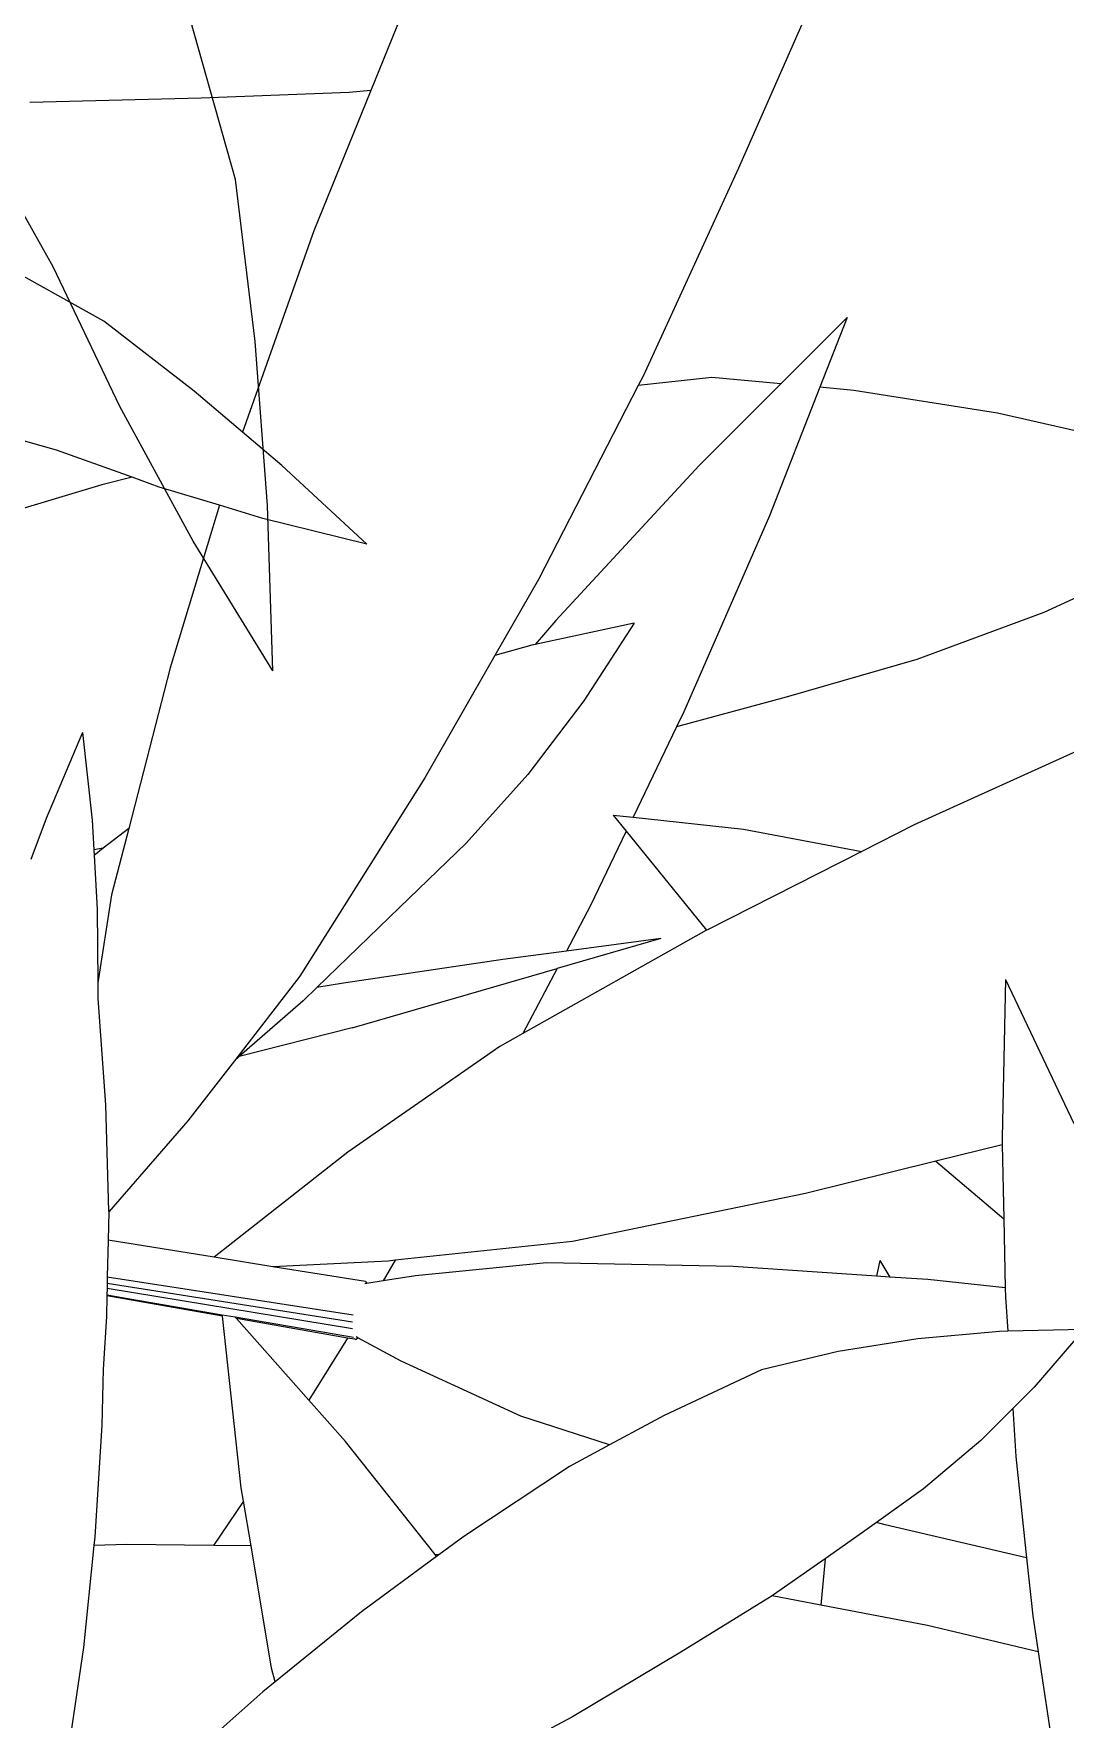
# Model space of a CAD drawing. Header units: millimetres. Extents: x 18 to 174501, y 22 to 24571.
# Drawn here: x 22382.7 to 22470.7, y 5409.9 to 5553.5 of the extents above; entities that cross this region are included whole.
import ezdxf

# ---------------------------------------------------------------- set-up
doc = ezdxf.new("R2010")
doc.units = ezdxf.units.MM
doc.header["$MEASUREMENT"] = 0
doc.layers.add('Edges', color=7, linetype='Continuous', lineweight=18)

# ---------------------------------------------------------------- blocks, each defined once
blk = doc.blocks.new('BAMBOOPLAN')
at = {"layer": 'Edges'}
for p, q in [((1.7163, 7.7215), (1.7002, 7.5281)), ((1.2511, 7.5668), (1.246, 7.4712)), ((1.7002, 7.5281), (1.673, 7.2507)), ((1.246, 7.4712), (1.2219, 7.4604)), ((1.246, 7.4712), (1.2361, 7.2869)), ((1.2219, 7.4604), (1.0538, 7.3949)), ((1.0538, 7.3949), (0.8579, 7.3219)), ((1.8847, 7.3993), (1.8346, 7.2965)), ((1.8847, 7.3993), (1.8808, 7.308)), ((2.2752, 7.3685), (2.0958, 7.3488)), ((2.0958, 7.3488), (1.9214, 7.318)), ((1.8808, 7.308), (1.8738, 7.14)), ((1.9214, 7.318), (1.8808, 7.308)), ((1.2361, 7.2869), (1.234, 7.0268)), ((1.8346, 7.2965), (1.7525, 7.2762)), ((1.8346, 7.2965), (1.773, 7.1699)), ((1.7525, 7.2762), (1.6711, 7.238)), ((1.673, 7.2507), (1.6711, 7.238)), ((2.348, 7.2529), (2.2283, 7.1381)), ((1.6711, 7.238), (1.6332, 6.9749)), ((1.773, 7.1699), (1.6694, 6.9346)), ((1.0301, 7.0994), (0.8784, 7.1264)), ((1.8738, 7.14), (1.8531, 6.8803)), ((2.2283, 7.1381), (2.1006, 7.0332)), ((1.1619, 7.0548), (1.0301, 7.0994)), ((1.234, 7.0268), (1.1619, 7.0548)), ((1.2924, 7.0041), (1.234, 7.0268)), ((2.1006, 7.0332), (1.9651, 6.9382)), ((2.3688, 7.0364), (2.1632, 6.8421)), ((1.4214, 6.9476), (1.2924, 7.0041)), ((1.6332, 6.9749), (1.6131, 6.87)), ((1.7608, 6.9627), (1.6553, 6.8989)), ((1.7608, 6.9627), (1.7337, 6.8532)), ((1.4214, 6.9476), (1.2914, 6.9358)), ((1.9651, 6.9382), (1.8507, 6.8601)), ((1.0271, 6.9322), (0.8726, 6.9236)), ((1.1246, 6.9311), (1.0271, 6.9322)), ((1.1246, 6.9311), (1.0929, 6.9105)), ((1.1599, 6.9307), (1.1246, 6.9311)), ((1.2366, 6.9337), (1.1599, 6.9307)), ((1.2914, 6.9358), (1.2366, 6.9337)), ((1.2366, 6.9337), (1.2444, 6.7269)), ((1.6694, 6.9346), (1.6553, 6.8989)), ((1.0929, 6.9105), (0.8652, 6.7472)), ((1.6518, 6.8968), (1.6131, 6.87)), ((1.6553, 6.8989), (1.6518, 6.8968)), ((1.8531, 6.8803), (1.8507, 6.8601)), ((1.6131, 6.87), (1.581, 6.7015)), ((1.8507, 6.8601), (1.8365, 6.739)), ((1.7337, 6.8532), (1.6983, 6.7464)), ((2.1632, 6.8421), (2.1134, 6.7906)), ((2.1134, 6.7906), (1.9669, 6.6389)), ((1.9684, 6.7691), (2.1134, 6.7906)), ((1.8365, 6.739), (1.9684, 6.7691)), ((1.6983, 6.7464), (1.6549, 6.6427)), ((1.8128, 6.7336), (1.8365, 6.739)), ((1.8128, 6.7336), (1.8343, 6.7202)), ((1.2444, 6.7269), (1.2603, 6.5258)), ((1.8343, 6.7202), (1.8226, 6.6207)), ((1.8343, 6.7202), (1.9662, 6.6382)), ((1.581, 6.7015), (1.5159, 6.4235)), ((2.3297, 6.7003), (2.4659, 6.5618)), ((2.3297, 6.7003), (2.3888, 6.5165)), ((1.6549, 6.6427), (1.6036, 6.5423)), ((1.9662, 6.6382), (1.7956, 6.4463)), ((1.9669, 6.6389), (1.9662, 6.6382)), ((1.1689, 6.6178), (1.1611, 6.5042)), ((1.1689, 6.6178), (1.2148, 6.5205)), ((1.9166, 6.6106), (1.8093, 6.5348)), ((1.8226, 6.6207), (1.813, 6.5584)), ((1.9166, 6.6106), (1.813, 6.5584)), ((1.813, 6.5584), (1.7433, 6.5234)), ((1.6036, 6.5423), (1.5401, 6.4173)), ((1.5967, 6.3849), (1.8093, 6.5348)), ((1.8093, 6.5348), (1.7956, 6.4463)), ((1.2148, 6.5205), (1.2285, 6.4872)), ((1.2603, 6.5258), (1.2387, 6.4926)), ((1.2603, 6.5258), (1.267, 6.4423)), ((1.7433, 6.5234), (1.569, 6.4328)), ((2.3917, 6.5088), (2.3218, 6.4634)), ((2.3888, 6.5165), (2.3917, 6.5088)), ((2.3917, 6.5088), (2.4229, 6.4243)), ((1.1611, 6.5042), (1.1598, 6.4508)), ((1.2387, 6.4926), (1.2285, 6.4872)), ((1.2285, 6.4872), (1.2311, 6.4809)), ((1.2387, 6.4926), (1.2311, 6.4809)), ((1.2311, 6.4809), (1.256, 6.4203)), ((1.7956, 6.4463), (1.7743, 6.4223)), ((2.3218, 6.4634), (2.1848, 6.3744)), ((2.3218, 6.4634), (2.4229, 6.4243)), ((1.267, 6.4423), (1.2859, 6.3357)), ((1.5159, 6.4235), (1.4742, 6.3002)), ((1.569, 6.4328), (1.5401, 6.4173)), ((2.4229, 6.4243), (2.4521, 6.3452)), ((1.256, 6.4203), (1.2859, 6.3357)), ((1.5401, 6.4173), (1.5295, 6.3964)), ((1.7743, 6.4223), (1.6411, 6.24)), ((1.5295, 6.3964), (1.4782, 6.3071)), ((1.5967, 6.3849), (1.4782, 6.3071)), ((2.1848, 6.3744), (1.9354, 6.2268)), ((2.4521, 6.3452), (2.3597, 6.3241)), ((2.4521, 6.3452), (2.456, 6.3347)), ((1.2859, 6.3357), (1.2923, 6.3175)), ((2.2967, 6.327), (2.299, 6.3075)), ((2.2967, 6.327), (2.3149, 6.3119)), ((2.3597, 6.3241), (2.3149, 6.3119)), ((2.456, 6.3347), (2.4721, 6.2963)), ((2.5589, 6.3287), (2.4721, 6.2963)), ((2.5589, 6.3287), (2.5249, 6.2425)), ((1.2923, 6.3175), (1.3432, 6.1984)), ((1.4782, 6.3071), (1.4742, 6.3002)), ((2.299, 6.3075), (2.1303, 6.2616)), ((2.3149, 6.3119), (2.299, 6.3075)), ((1.4742, 6.3002), (1.4446, 6.2128)), ((2.4629, 6.2929), (2.3716, 6.2517)), ((2.4721, 6.2963), (2.4629, 6.2929)), ((2.1303, 6.2616), (1.914, 6.1917)), ((1.6411, 6.24), (1.529, 6.0662)), ((2.3716, 6.2517), (2.2852, 6.2055)), ((2.5249, 6.2425), (2.5086, 6.2092)), ((1.9354, 6.2268), (1.7386, 6.1345)), ((1.3432, 6.1984), (1.3892, 6.0772)), ((1.4446, 6.2128), (1.3895, 6.0764)), ((2.2852, 6.2055), (2.2039, 6.1541)), ((2.5086, 6.2092), (2.4845, 6.16)), ((2.5086, 6.2092), (2.5312, 6.1553)), ((1.914, 6.1917), (1.7683, 6.1249)), ((2.4845, 6.16), (2.4379, 6.0814)), ((2.2039, 6.1541), (2.11, 6.0629)), ((2.5312, 6.1553), (2.5839, 6.0431)), ((1.731, 6.1309), (1.6001, 6.0785)), ((1.7386, 6.1345), (1.731, 6.1309)), ((1.7386, 6.1345), (1.7331, 6.1061)), ((1.7683, 6.1249), (1.7331, 6.1061)), ((1.7128, 6.0981), (1.6001, 6.0785)), ((1.7128, 6.0981), (1.7151, 6.0964)), ((1.7151, 6.0964), (1.7132, 6.0954)), ((1.7331, 6.1061), (1.7151, 6.0964)), ((1.3892, 6.0772), (1.3895, 6.0764)), ((1.3895, 6.0764), (1.4, 6.0437)), ((1.6001, 6.0785), (1.529, 6.0662)), ((2.4379, 6.0814), (2.3971, 6.0239)), ((1.529, 6.0662), (1.4, 6.0437)), ((1.4137, 6.0012), (1.712, 6.0553)), ((2.11, 6.0629), (2.0588, 6.0072)), ((1.4, 6.0437), (1.4137, 6.0012)), ((1.416, 5.9939), (1.714, 6.0467)), ((1.418, 5.9878), (1.7164, 6.0391)), ((2.5839, 6.0431), (2.4078, 6.0246)), ((2.5839, 6.0431), (2.6141, 5.9788)), ((1.7212, 6.0291), (1.577, 6.0054)), ((1.7147, 6.0261), (1.579, 6.0043)), ((1.7147, 6.0261), (1.6946, 5.9393)), ((1.7234, 6.0275), (1.7147, 6.0261)), ((1.7234, 6.0275), (1.7252, 6.0282)), ((1.7266, 6.0304), (1.7241, 6.0308)), ((1.7252, 6.0282), (1.7266, 6.0304)), ((1.7856, 6.0209), (1.7266, 6.0304)), ((1.9452, 6.0051), (1.7856, 6.0209)), ((2.3971, 6.0239), (2.3851, 6.0069)), ((2.4078, 6.0246), (2.3971, 6.0239)), ((1.4137, 6.0012), (1.416, 5.9939)), ((1.416, 5.9939), (1.418, 5.9878)), ((1.5612, 6.0028), (1.4206, 5.9797)), ((1.5618, 6.0016), (1.4208, 5.979)), ((1.577, 6.0054), (1.5612, 6.0028)), ((1.5618, 6.0016), (1.5612, 6.0028)), ((1.6518, 5.8113), (1.5618, 6.0016)), ((1.579, 6.0043), (1.577, 6.0054)), ((1.6946, 5.9393), (1.579, 6.0043)), ((2.0588, 6.0072), (1.9452, 6.0051)), ((2.0588, 6.0072), (2.0214, 5.9667)), ((2.3851, 6.0069), (2.3523, 5.9619)), ((1.418, 5.9878), (1.4206, 5.9797)), ((1.4206, 5.9797), (1.4208, 5.979)), ((1.4208, 5.979), (1.4286, 5.955)), ((2.6141, 5.9788), (2.6347, 5.9394)), ((1.4286, 5.955), (1.4457, 5.8931)), ((2.0214, 5.9667), (1.9275, 5.8439)), ((2.3523, 5.9619), (2.307, 5.8998)), ((2.3523, 5.9619), (2.3659, 5.9069)), ((1.7536, 5.9062), (1.6946, 5.9393)), ((2.6347, 5.9394), (2.4965, 5.9257)), ((2.6347, 5.9394), (2.7046, 5.8056)), ((2.4965, 5.9257), (2.3659, 5.9069)), ((1.4457, 5.8931), (1.4664, 5.8281)), ((1.9015, 5.8116), (1.7536, 5.9062)), ((2.3058, 5.8983), (2.2232, 5.7971)), ((2.3659, 5.9069), (2.3058, 5.8983)), ((2.307, 5.8998), (2.3058, 5.8983)), ((1.9275, 5.8439), (1.906, 5.8128)), ((1.4664, 5.8281), (1.5025, 5.6969)), ((1.6596, 5.797), (1.6518, 5.8113)), ((1.904, 5.8099), (1.8396, 5.7167)), ((1.906, 5.8128), (1.9015, 5.8116)), ((1.904, 5.8099), (1.9015, 5.8116)), ((1.906, 5.8128), (1.904, 5.8099)), ((1.6596, 5.797), (1.6426, 5.7341)), ((1.6861, 5.7485), (1.6596, 5.797)), ((2.2232, 5.7971), (2.1243, 5.6797)), ((1.6861, 5.7485), (1.6426, 5.7341)), ((1.7583, 5.616), (1.6861, 5.7485)), ((1.6426, 5.7341), (1.5425, 5.7009)), ((1.8396, 5.7167), (1.768, 5.6018)), ((1.5025, 5.6969), (1.505, 5.6866)), ((1.5425, 5.7009), (1.505, 5.6866)), ((1.505, 5.6866), (1.5334, 5.565)), ((2.1243, 5.6797), (2.1042, 5.6581)), ((1.768, 5.6018), (1.7583, 5.616)), ((1.7578, 5.5854), (1.6803, 5.4478)), ((1.768, 5.6018), (1.7578, 5.5854)), ((1.5334, 5.565), (1.5574, 5.4368)), ((6.1847, -7.3437), (6.0583, -7.1621)), ((6.2716, -7.5223), (6.1847, -7.3437)), ((6.0093, -7.5165), (5.8422, -7.3681)), ((6.1416, -7.6507), (6.0093, -7.5165)), ((6.3511, -7.706), (6.2716, -7.5223)), ((6.2796, -7.7768), (6.1416, -7.6507)), ((6.4229, -7.8943), (6.3511, -7.706)), ((6.4229, -7.8943), (6.2796, -7.7768))]:
    blk.add_line(p, q, dxfattribs=at)

msp = doc.modelspace()

# ---------------------------------------------------------------- block references
at = {"xscale": 69.97983938875464, "yscale": 69.97983938875464, "zscale": 69.97983938875464, "rotation": 340.9588725647666}
for p in [(22158.48, 6168.11), (22158.48, 5082.93)]:
    msp.add_blockref('BAMBOOPLAN', p, dxfattribs=at)

doc.saveas('drawing.dxf')
